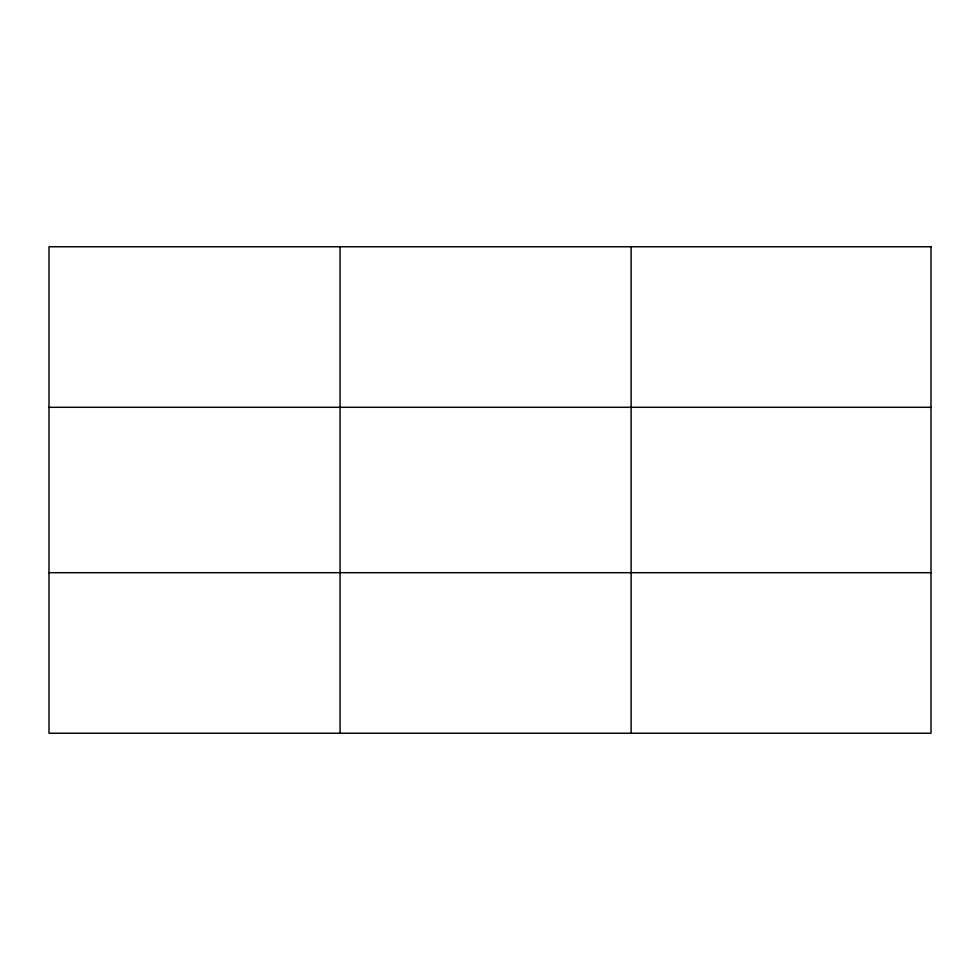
<?xml version="1.0" encoding="UTF-8"?>
<svg xmlns="http://www.w3.org/2000/svg" width="980" height="980" viewBox="0 0 980 980"><rect width="100%" height="100%" fill="white"/><g stroke="black" fill="none" stroke-linecap="round" stroke-linejoin="round"><path stroke-width="1.47" d="M340.06 733.236L340.06 246.764M631.12 733.236L631.12 246.764M49 407.3L931 407.3M49 572.7L931 572.7M931 246.764L931 733.236L49 733.236L49 246.764L931 246.764"/></g></svg>
